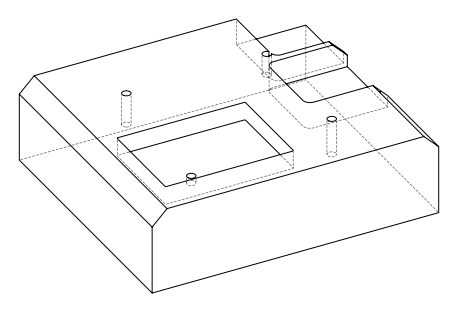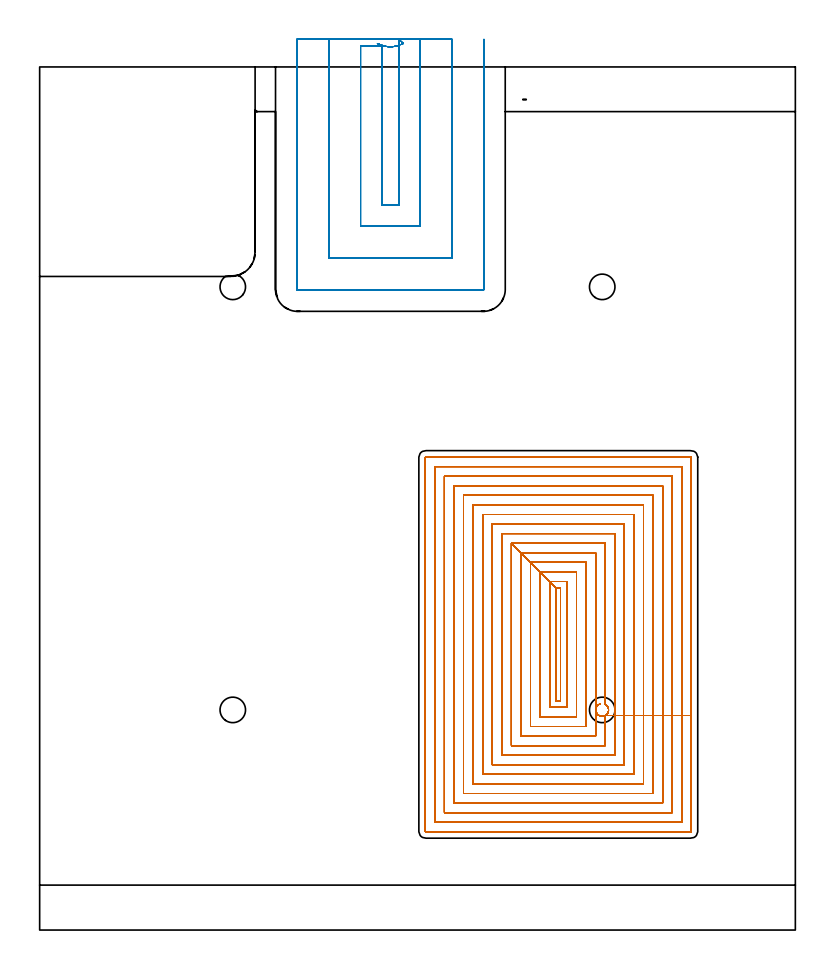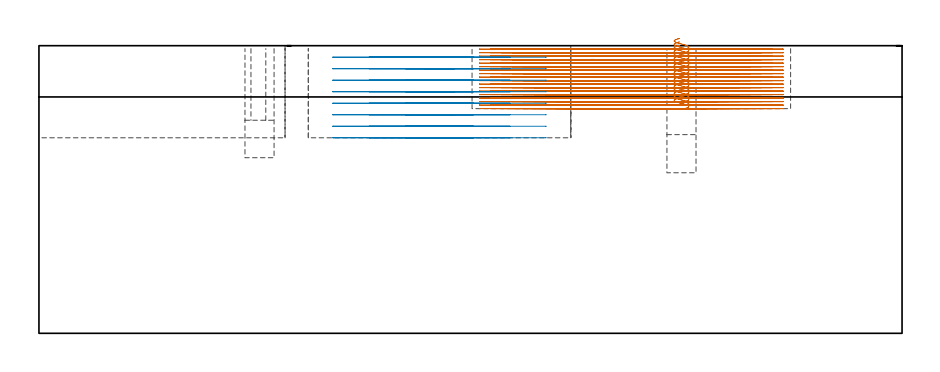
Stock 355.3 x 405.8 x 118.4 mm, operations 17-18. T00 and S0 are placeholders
(PLAN: 18 operations, 12 tool changes, 263.1 min)
(1 SPOT_DRILL | STEP1POCKET | NXT0321_9005460120000 | 0.03 min | 4 mm3)
(2 SPOT_DRILL_1 | STEP1POCKET_1 | NXT0321_9005460120000 | 0.03 min | 2822 mm3)
(3 SPOT_DRILL_2 | STEP1POCKET_2 | NXT0321_9005460120000 | 0.03 min | 1 mm3)
(4 SPOT_DRILL_3 | STEP1POCKET_3 | NXT0321_9005460120000 | 0.03 min | 1 mm3)
(5 DRILL_BLIND_HOLE_INTO_CENTER | STEP1POCKET | UGT0301_198 | 0.19 min | 2167 mm3)
(6 DRILL_TO_ENLARGE_BLIND_HOLE | STEP1POCKET | UGT0301_373 | 0.19 min | 3027 mm3)
(7 DRILL_BLIND_HOLE_INTO_CENTER_1 | STEP1POCKET_1 | UGT0301_198 | 0.06 min | 462 mm3)
(8 DRILL_TO_ENLARGE_BLIND_HOLE_1 | STEP1POCKET_1 | UGT0301_373 | 0.06 min | 840 mm3)
(9 DRILL_BLIND_HOLE_INTO_CENTER_2 | STEP1POCKET_2 | UGT0301_198 | 0.13 min | 1415 mm3)
(10 DRILL_TO_ENLARGE_BLIND_HOLE_2 | STEP1POCKET_2 | UGT0301_373 | 0.13 min | 2043 mm3)
(11 DRILL_BLIND_HOLE_INTO_CENTER_3 | STEP1POCKET_3 | UGT0301_198 | 0.22 min | 2466 mm3)
(12 DRILL_TO_ENLARGE_BLIND_HOLE_3 | STEP1POCKET_3 | UGT0301_373 | 0.22 min | 3426 mm3)
(13 AREA_MILL | FG_CHAMFER_SURFACE | UGT0205_001 | 0.89 min | 5643 mm3)
(14 AREA_MILL_1 | FG_CHAMFER_SURFACE_1 | UGT0205_001 | 23.04 min | 79085 mm3)
(15 AREA_MILL_2 | FG_CHAMFER_SURFACE_2 | UGT0205_001 | 9.02 min | 31836 mm3)
(16 MILL_CORNER_NOTCH_RECTANGULAR | CORNER_NOTCH_RECTANGULAR | UGT0201_094 | Follow Part, ap 5, ae 75% | 14.41 min | 375238 mm3)
(17 MILL_RECTANGULAR_POCKET | POCKET_RECTANGULAR_STRAIGHT | NXT0201_008 | Follow Part, ap 1.5, ae 75% | 194.5 min | 615611 mm3)
(18 MILL_SLOT | SLOT_PARTIAL_RECTANGULAR | UGT0201_094 | Follow Part, ap 5, ae 75% | 19.89 min | 465120 mm3)
(TOOL NXT0321_9005460120000 | NC Spot Drill, 142deg, 12mm, Carbide, Uncoated | D12 PA142 FL30 Z2)
(TOOL UGT0301_198 | Twist Drill 7.9 mm | D7.9 PA118 FL73 Z2)
(TOOL UGT0301_373 | Twist Drill Flat Bottom 12 mm | D12 PA180 FL101 Z2)
(TOOL UGT0205_001 | Chamfer Mill 20 x 3 x 45 deg. | D20 FL50 Z2)
(TOOL UGT0201_094 | End mill 20 mm | D20 FL38 Z4)
(TOOL NXT0201_008 | ENDMILL 6mm [2P460-0600-NA 1630] | D6 FL26 Z6)
(OP 17 MILL_RECTANGULAR_POCKET)
G17 G21 G94 G90
T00 M6
G54
G17 G0 G90 X263.718 Y106.384 S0 M3
G43 Z128.4 H1
Z121.4
G94 G1 X263.481 Y106.324 Z121.334 F250.
X263.255 Y106.223 Z121.268
X263.102 Y106.155 Z121.223
X262.957 Y106.071 Z121.178
X262.477 Y105.701 Z121.016
X262.072 Y105.248 Z120.853
X261.929 Y105.047 Z120.787
X261.664 Y104.474 Z120.618
X261.522 Y103.859 Z120.449
X261.51 Y103.228 Z120.279
X261.551 Y102.984 Z120.213
X261.593 Y102.739 Z120.147
X261.673 Y102.506 Z120.081
X261.897 Y102.022 Z119.938
X262.101 Y101.701 Z119.836
X262.514 Y101.258 Z119.674
X262.906 Y100.965 Z119.542
X263.185 Y100.805 Z119.456
X263.221 Y100.788 Z119.446
X263.696 Y100.617 Z119.31
X263.933 Y100.552 Z119.244
X264.514 Y100.498 Z119.088
X265.095 Y100.557 Z118.932
X265.654 Y100.727 Z118.775
X266.169 Y101.002 Z118.619
X266.487 Y101.258 Z118.509
X266.897 Y101.698 Z118.348
X266.907 Y101.712 Z118.344
X267.102 Y102.02 Z118.246
X267.33 Y102.512 Z118.1
X267.409 Y102.746 Z118.034
X267.496 Y103.334 Z117.875
X267.468 Y103.927 Z117.716
X267.326 Y104.504 Z117.557
X267.074 Y105.042 Z117.398
X266.932 Y105.244 Z117.331
X266.525 Y105.698 Z117.168
X266.047 Y106.068 Z117.006
X265.975 Y106.11 Z116.984
X265.9 Y106.149 Z116.961
Y181.9 F500.
X221.8
X242.8 Y160.9
Y107.7
X244.9
Y160.9
X242.8
X239.8 Y163.9
Y104.7
X247.9
Y163.9
X239.8
X235.3 Y168.4
Y100.2
X252.4
Y168.4
X235.3
X230.8 Y172.9
Y95.7
X256.9
Y172.9
X230.8
X226.3 Y177.4
Y91.2
X261.4
Y177.4
X226.3
X221.8 Y181.9
Y86.7
X265.9
Y100.854
X270.4
Y186.4
X217.3
Y82.2
X270.4
Y100.854
X274.9
Y190.9
X212.8
Y77.7
X274.9
Y100.854
X279.4
Y195.4
X208.3
Y73.2
X279.4
Y100.854
X283.9
Y199.9
X203.8
Y68.7
X283.9
Y100.854
X288.4
Y204.4
X199.3
Y64.2
X288.4
Y100.854
X292.9
Y208.9
X194.8
Y59.7
X292.9
Y100.854
X297.4
Y213.4
X190.3
Y55.2
X297.4
Y100.854
X301.9
Y217.9
X185.8
Y50.7
X301.9
Y100.854
X306.4
Y222.2
G3 X306.2 Y222.4 R0.2
G1 X181.5
G3 X181.3 Y222.2 R0.2
G1 Y46.4
G3 X181.5 Y46.2 R0.2
G1 X306.2
G3 X306.4 Y46.4 R0.2
G1 Y100.854
Y101.854
G0 X263.721 Y106.384 Z119.961
G1 X263.462 Y106.317 Z119.889 F250.
X263.237 Y106.215 Z119.823
X263.093 Y106.15 Z119.781
X262.957 Y106.071 Z119.739
X262.477 Y105.701 Z119.576
X262.074 Y105.25 Z119.414
X261.931 Y105.05 Z119.348
X261.648 Y104.427 Z119.165
X261.511 Y103.757 Z118.982
X261.528 Y103.073 Z118.798
X261.581 Y102.833 Z118.732
X261.618 Y102.667 Z118.687
X261.673 Y102.506 Z118.641
X261.897 Y102.022 Z118.498
X262.101 Y101.701 Z118.396
X262.514 Y101.258 Z118.234
X262.906 Y100.965 Z118.103
X263.185 Y100.805 Z118.017
X263.221 Y100.788 Z118.006
X263.696 Y100.617 Z117.871
X263.933 Y100.552 Z117.805
X264.555 Y100.499 Z117.638
X265.175 Y100.574 Z117.471
X265.766 Y100.776 Z117.303
X266.302 Y101.095 Z117.136
X266.487 Y101.258 Z117.07
X266.897 Y101.698 Z116.909
X266.907 Y101.712 Z116.904
X267.102 Y102.02 Z116.807
X267.33 Y102.512 Z116.661
X267.383 Y102.669 Z116.617
X267.419 Y102.831 Z116.572
X267.472 Y103.073 Z116.506
X267.489 Y103.753 Z116.324
X267.354 Y104.421 Z116.141
X267.074 Y105.042 Z115.959
X266.932 Y105.244 Z115.892
X266.526 Y105.697 Z115.73
X266.047 Y106.068 Z115.567
X265.975 Y106.111 Z115.545
X265.9 Y106.149 Z115.522
Y181.9 F500.
X221.8
X242.8 Y160.9
Y107.7
X244.9
Y160.9
X242.8
X239.8 Y163.9
Y104.7
X247.9
Y163.9
X239.8
X235.3 Y168.4
Y100.2
X252.4
Y168.4
X235.3
X230.8 Y172.9
Y95.7
X256.9
Y172.9
X230.8
X226.3 Y177.4
Y91.2
X261.4
Y177.4
X226.3
X221.8 Y181.9
Y86.7
X265.9
Y100.854
X270.4
Y186.4
X217.3
Y82.2
X270.4
Y100.854
X274.9
Y190.9
X212.8
Y77.7
X274.9
Y100.854
X279.4
Y195.4
X208.3
Y73.2
X279.4
Y100.854
X283.9
Y199.9
X203.8
Y68.7
X283.9
Y100.854
X288.4
Y204.4
X199.3
Y64.2
X288.4
Y100.854
X292.9
Y208.9
X194.8
Y59.7
X292.9
Y100.854
X297.4
Y213.4
X190.3
Y55.2
X297.4
Y100.854
X301.9
Y217.9
X185.8
Y50.7
X301.9
Y100.854
X306.4
Y222.2
G3 X306.2 Y222.4 R0.2
G1 X181.5
G3 X181.3 Y222.2 R0.2
G1 Y46.4
G3 X181.5 Y46.2 R0.2
G1 X306.2
G3 X306.4 Y46.4 R0.2
G1 Y100.854
Y101.854
G0 X263.72 Y106.384 Z118.522
G1 X263.479 Y106.323 Z118.456 F250.
X263.101 Y106.155 Z118.345
X262.957 Y106.071 Z118.3
X262.476 Y105.7 Z118.137
X262.074 Y105.251 Z117.976
X261.931 Y105.05 Z117.91
X261.648 Y104.428 Z117.727
X261.511 Y103.758 Z117.543
X261.528 Y103.075 Z117.36
X261.581 Y102.834 Z117.294
X261.617 Y102.667 Z117.249
X261.673 Y102.506 Z117.203
X261.897 Y102.022 Z117.06
X262.101 Y101.701 Z116.958
X262.516 Y101.256 Z116.795
X262.905 Y100.966 Z116.665
X263.185 Y100.805 Z116.578
X263.221 Y100.788 Z116.568
X263.696 Y100.617 Z116.432
X263.933 Y100.552 Z116.367
X264.555 Y100.499 Z116.199
X265.175 Y100.574 Z116.032
X265.766 Y100.776 Z115.865
X266.302 Y101.095 Z115.697
X266.487 Y101.258 Z115.632
X266.897 Y101.698 Z115.47
X266.907 Y101.712 Z115.466
X267.102 Y102.02 Z115.368
X267.33 Y102.512 Z115.223
X267.409 Y102.746 Z115.157
X267.496 Y103.334 Z114.997
X267.468 Y103.928 Z114.838
X267.325 Y104.505 Z114.679
X267.073 Y105.044 Z114.519
X266.931 Y105.245 Z114.453
X266.528 Y105.696 Z114.291
X266.046 Y106.069 Z114.128
X265.974 Y106.111 Z114.106
X265.9 Y106.149 Z114.083
Y181.9 F500.
X221.8
X242.8 Y160.9
Y107.7
X244.9
Y160.9
X242.8
X239.8 Y163.9
Y104.7
X247.9
Y163.9
X239.8
X235.3 Y168.4
Y100.2
X252.4
Y168.4
X235.3
X230.8 Y172.9
Y95.7
X256.9
Y172.9
X230.8
X226.3 Y177.4
Y91.2
X261.4
Y177.4
X226.3
X221.8 Y181.9
Y86.7
X265.9
Y100.854
X270.4
Y186.4
X217.3
Y82.2
X270.4
Y100.854
X274.9
Y190.9
X212.8
Y77.7
X274.9
Y100.854
X279.4
Y195.4
X208.3
Y73.2
X279.4
Y100.854
X283.9
Y199.9
X203.8
Y68.7
X283.9
Y100.854
X288.4
Y204.4
X199.3
Y64.2
X288.4
Y100.854
X292.9
Y208.9
X194.8
Y59.7
X292.9
Y100.854
X297.4
Y213.4
X190.3
Y55.2
X297.4
Y100.854
X301.9
Y217.9
X185.8
Y50.7
X301.9
Y100.854
X306.4
Y222.2
G3 X306.2 Y222.4 R0.2
G1 X181.5
G3 X181.3 Y222.2 R0.2
G1 Y46.4
G3 X181.5 Y46.2 R0.2
G1 X306.2
G3 X306.4 Y46.4 R0.2
G1 Y100.854
Y101.854
G0 X263.719 Y106.383 Z117.083
G1 X263.448 Y106.312 Z117.008 F250.
X263.087 Y106.147 Z116.902
X262.957 Y106.071 Z116.862
X262.476 Y105.7 Z116.699
X262.072 Y105.248 Z116.536
X261.929 Y105.048 Z116.47
X261.675 Y104.507 Z116.31
X261.531 Y103.927 Z116.15
X261.503 Y103.33 Z115.99
X261.593 Y102.739 Z115.83
X261.673 Y102.506 Z115.764
X261.897 Y102.022 Z115.621
X262.101 Y101.701 Z115.519
X262.516 Y101.256 Z115.356
X262.905 Y100.966 Z115.226
X263.185 Y100.805 Z115.14
X263.221 Y100.788 Z115.129
X263.696 Y100.617 Z114.993
X263.933 Y100.552 Z114.928
X264.555 Y100.499 Z114.76
X265.175 Y100.574 Z114.593
X265.766 Y100.776 Z114.426
X266.302 Y101.095 Z114.259
X266.487 Y101.258 Z114.193
X266.897 Y101.698 Z114.031
X266.907 Y101.712 Z114.027
X267.102 Y102.02 Z113.929
X267.33 Y102.512 Z113.784
X267.409 Y102.746 Z113.718
X267.496 Y103.334 Z113.558
X267.468 Y103.928 Z113.399
X267.325 Y104.505 Z113.24
X267.073 Y105.044 Z113.08
X266.931 Y105.245 Z113.014
X266.528 Y105.696 Z112.852
X266.047 Y106.068 Z112.689
X265.974 Y106.111 Z112.667
X265.9 Y106.149 Z112.644
Y181.9 F500.
X221.8
X242.8 Y160.9
Y107.7
X244.9
Y160.9
X242.8
X239.8 Y163.9
Y104.7
X247.9
Y163.9
X239.8
X235.3 Y168.4
Y100.2
X252.4
Y168.4
X235.3
X230.8 Y172.9
Y95.7
X256.9
Y172.9
X230.8
X226.3 Y177.4
Y91.2
X261.4
Y177.4
X226.3
X221.8 Y181.9
Y86.7
X265.9
Y100.854
X270.4
Y186.4
X217.3
Y82.2
X270.4
Y100.854
X274.9
Y190.9
X212.8
Y77.7
X274.9
Y100.854
X279.4
Y195.4
X208.3
Y73.2
X279.4
Y100.854
X283.9
Y199.9
X203.8
Y68.7
X283.9
Y100.854
X288.4
Y204.4
X199.3
Y64.2
X288.4
Y100.854
X292.9
Y208.9
X194.8
Y59.7
X292.9
Y100.854
X297.4
Y213.4
X190.3
Y55.2
X297.4
Y100.854
X301.9
Y217.9
X185.8
Y50.7
X301.9
Y100.854
X306.4
Y222.2
G3 X306.2 Y222.4 R0.2
G1 X181.5
G3 X181.3 Y222.2 R0.2
G1 Y46.4
G3 X181.5 Y46.2 R0.2
G1 X306.2
G3 X306.4 Y46.4 R0.2
G1 Y100.854
Y101.854
G0 X263.717 Y106.39 Z115.644
G1 X263.171 Y106.196 Z115.489 F250.
X262.957 Y106.071 Z115.423
X262.476 Y105.7 Z115.26
X262.072 Y105.248 Z115.098
X261.929 Y105.048 Z115.032
X261.675 Y104.507 Z114.871
X261.531 Y103.927 Z114.711
X261.503 Y103.33 Z114.551
X261.593 Y102.739 Z114.391
X261.673 Y102.506 Z114.325
X261.897 Y102.022 Z114.182
X262.101 Y101.701 Z114.08
X262.516 Y101.256 Z113.917
X262.905 Y100.966 Z113.787
X263.185 Y100.805 Z113.701
X263.221 Y100.788 Z113.69
X263.696 Y100.617 Z113.555
X263.933 Y100.552 Z113.489
X264.555 Y100.499 Z113.322
X265.175 Y100.574 Z113.154
X265.766 Y100.776 Z112.987
X266.302 Y101.095 Z112.82
X266.487 Y101.258 Z112.754
X266.897 Y101.698 Z112.593
X266.907 Y101.712 Z112.588
X267.102 Y102.02 Z112.49
X267.33 Y102.512 Z112.345
X267.409 Y102.746 Z112.279
X267.496 Y103.334 Z112.119
X267.468 Y103.928 Z111.96
X267.325 Y104.505 Z111.801
X267.073 Y105.044 Z111.642
X266.931 Y105.245 Z111.575
X266.526 Y105.698 Z111.413
X266.047 Y106.068 Z111.251
X265.975 Y106.11 Z111.228
X265.9 Y106.149 Z111.205
Y181.9 F500.
X221.8
X242.8 Y160.9
Y107.7
X244.9
Y160.9
X242.8
X239.8 Y163.9
Y104.7
X247.9
Y163.9
X239.8
X235.3 Y168.4
Y100.2
X252.4
Y168.4
X235.3
X230.8 Y172.9
Y95.7
X256.9
Y172.9
X230.8
X226.3 Y177.4
Y91.2
X261.4
Y177.4
X226.3
X221.8 Y181.9
Y86.7
X265.9
Y100.854
X270.4
Y186.4
X217.3
Y82.2
X270.4
Y100.854
X274.9
Y190.9
X212.8
Y77.7
X274.9
Y100.854
X279.4
Y195.4
X208.3
Y73.2
X279.4
Y100.854
X283.9
Y199.9
X203.8
Y68.7
X283.9
Y100.854
X288.4
Y204.4
X199.3
Y64.2
X288.4
Y100.854
X292.9
Y208.9
X194.8
Y59.7
X292.9
Y100.854
X297.4
Y213.4
X190.3
Y55.2
X297.4
Y100.854
X301.9
Y217.9
X185.8
Y50.7
X301.9
Y100.854
X306.4
Y222.2
G3 X306.2 Y222.4 R0.2
G1 X181.5
G3 X181.3 Y222.2 R0.2
G1 Y46.4
G3 X181.5 Y46.2 R0.2
G1 X306.2
G3 X306.4 Y46.4 R0.2
G1 Y100.854
Y101.854
G0 X263.717 Y106.39 Z114.205
G1 X263.171 Y106.196 Z114.05 F250.
X262.957 Y106.071 Z113.984
X262.476 Y105.7 Z113.821
X262.072 Y105.248 Z113.659
X261.929 Y105.048 Z113.593
X261.675 Y104.507 Z113.433
X261.531 Y103.927 Z113.272
X261.503 Y103.33 Z113.112
X261.593 Y102.739 Z112.952
X261.673 Y102.506 Z112.886
X261.897 Y102.022 Z112.743
X262.101 Y101.701 Z112.641
X262.516 Y101.256 Z112.478
X262.905 Y100.966 Z112.348
X263.185 Y100.805 Z112.262
X263.221 Y100.788 Z112.251
X263.696 Y100.617 Z112.116
X263.933 Y100.552 Z112.05
X264.555 Y100.499 Z111.883
X265.175 Y100.574 Z111.715
X265.766 Y100.776 Z111.548
X266.302 Y101.095 Z111.381
X266.487 Y101.258 Z111.315
X266.897 Y101.698 Z111.154
X266.907 Y101.712 Z111.149
X267.102 Y102.02 Z111.051
X267.33 Y102.512 Z110.906
X267.409 Y102.746 Z110.84
X267.496 Y103.334 Z110.681
X267.468 Y103.928 Z110.521
X267.325 Y104.505 Z110.362
X267.073 Y105.044 Z110.203
X266.931 Y105.245 Z110.136
X266.526 Y105.698 Z109.974
X266.047 Y106.068 Z109.812
X265.975 Y106.11 Z109.789
X265.9 Y106.149 Z109.767
Y181.9 F500.
X221.8
X242.8 Y160.9
Y107.7
X244.9
Y160.9
X242.8
X239.8 Y163.9
Y104.7
X247.9
Y163.9
X239.8
X235.3 Y168.4
Y100.2
X252.4
Y168.4
X235.3
X230.8 Y172.9
Y95.7
X256.9
Y172.9
X230.8
X226.3 Y177.4
Y91.2
X261.4
Y177.4
X226.3
X221.8 Y181.9
Y86.7
X265.9
Y100.854
X270.4
Y186.4
X217.3
Y82.2
X270.4
Y100.854
X274.9
Y190.9
X212.8
Y77.7
X274.9
Y100.854
X279.4
Y195.4
X208.3
Y73.2
X279.4
Y100.854
X283.9
Y199.9
X203.8
Y68.7
X283.9
Y100.854
X288.4
Y204.4
X199.3
Y64.2
X288.4
Y100.854
X292.9
Y208.9
X194.8
Y59.7
X292.9
Y100.854
X297.4
Y213.4
X190.3
Y55.2
X297.4
Y100.854
X301.9
Y217.9
X185.8
Y50.7
X301.9
Y100.854
X306.4
Y222.2
G3 X306.2 Y222.4 R0.2
G1 X181.5
G3 X181.3 Y222.2 R0.2
G1 Y46.4
G3 X181.5 Y46.2 R0.2
G1 X306.2
G3 X306.4 Y46.4 R0.2
G1 Y100.854
Y101.854
G0 X263.722 Y106.392 Z112.767
G1 X263.171 Y106.196 Z112.61 F250.
X262.957 Y106.071 Z112.544
X262.476 Y105.7 Z112.381
X262.072 Y105.248 Z112.218
X261.929 Y105.048 Z112.152
X261.675 Y104.507 Z111.992
X261.531 Y103.927 Z111.832
X261.503 Y103.33 Z111.672
X261.593 Y102.739 Z111.512
X261.673 Y102.506 Z111.446
X261.897 Y102.022 Z111.303
X262.101 Y101.701 Z111.201
X262.516 Y101.256 Z111.038
X262.905 Y100.966 Z110.908
X263.185 Y100.805 Z110.821
X263.221 Y100.788 Z110.811
X263.696 Y100.617 Z110.675
X263.933 Y100.552 Z110.61
X264.555 Y100.499 Z110.442
X265.175 Y100.574 Z110.275
X265.766 Y100.776 Z110.108
X266.302 Y101.095 Z109.94
X266.487 Y101.258 Z109.875
X266.897 Y101.698 Z109.713
X266.91 Y101.716 Z109.707
X267.102 Y102.02 Z109.611
X267.288 Y102.421 Z109.493
X267.375 Y102.652 Z109.427
X267.485 Y103.26 Z109.261
X267.47 Y103.879 Z109.095
X267.331 Y104.481 Z108.929
X267.073 Y105.043 Z108.764
X266.931 Y105.245 Z108.698
X266.526 Y105.698 Z108.535
X266.047 Y106.068 Z108.373
X265.975 Y106.11 Z108.35
X265.9 Y106.149 Z108.328
Y181.9 F500.
X221.8
X242.8 Y160.9
Y107.7
X244.9
Y160.9
X242.8
X239.8 Y163.9
Y104.7
X247.9
Y163.9
X239.8
X235.3 Y168.4
Y100.2
X252.4
Y168.4
X235.3
X230.8 Y172.9
Y95.7
X256.9
Y172.9
X230.8
X226.3 Y177.4
Y91.2
X261.4
Y177.4
X226.3
X221.8 Y181.9
Y86.7
X265.9
Y100.854
X270.4
Y186.4
X217.3
Y82.2
X270.4
Y100.854
X274.9
Y190.9
X212.8
Y77.7
X274.9
Y100.854
X279.4
Y195.4
X208.3
Y73.2
X279.4
Y100.854
X283.9
Y199.9
X203.8
Y68.7
X283.9
Y100.854
X288.4
Y204.4
X199.3
Y64.2
X288.4
Y100.854
X292.9
Y208.9
X194.8
Y59.7
X292.9
Y100.854
X297.4
Y213.4
X190.3
Y55.2
X297.4
Y100.854
X301.9
Y217.9
X185.8
Y50.7
X301.9
Y100.854
X306.4
Y222.2
G3 X306.2 Y222.4 R0.2
G1 X181.5
G3 X181.3 Y222.2 R0.2
G1 Y46.4
G3 X181.5 Y46.2 R0.2
G1 X306.2
G3 X306.4 Y46.4 R0.2
G1 Y100.854
Y101.854
G0 X263.722 Y106.392 Z111.328
G1 X263.171 Y106.196 Z111.171 F250.
X262.957 Y106.071 Z111.105
X262.476 Y105.7 Z110.942
X262.072 Y105.248 Z110.78
X261.929 Y105.048 Z110.713
X261.675 Y104.507 Z110.553
X261.531 Y103.927 Z110.393
X261.503 Y103.33 Z110.233
X261.593 Y102.739 Z110.073
X261.673 Y102.506 Z110.007
X261.897 Y102.022 Z109.864
X262.101 Y101.701 Z109.762
X262.516 Y101.256 Z109.599
X262.905 Y100.966 Z109.469
X263.185 Y100.805 Z109.383
X263.221 Y100.788 Z109.372
X263.696 Y100.617 Z109.237
X263.933 Y100.552 Z109.171
X264.555 Y100.499 Z109.004
X265.175 Y100.574 Z108.836
X265.766 Y100.776 Z108.669
X266.302 Y101.095 Z108.502
X266.487 Y101.258 Z108.436
X266.897 Y101.698 Z108.275
X266.91 Y101.716 Z108.269
X267.102 Y102.02 Z108.172
X267.288 Y102.421 Z108.054
X267.375 Y102.652 Z107.988
X267.485 Y103.26 Z107.822
X267.47 Y103.879 Z107.656
X267.331 Y104.481 Z107.491
X267.073 Y105.043 Z107.325
X266.931 Y105.245 Z107.259
X266.526 Y105.698 Z107.096
X266.047 Y106.068 Z106.934
X265.975 Y106.11 Z106.911
X265.9 Y106.149 Z106.889
Y181.9 F500.
X221.8
X242.8 Y160.9
Y107.7
X244.9
Y160.9
X242.8
X239.8 Y163.9
Y104.7
X247.9
Y163.9
X239.8
X235.3 Y168.4
Y100.2
X252.4
Y168.4
X235.3
X230.8 Y172.9
Y95.7
X256.9
Y172.9
X230.8
X226.3 Y177.4
Y91.2
X261.4
Y177.4
X226.3
X221.8 Y181.9
Y86.7
X265.9
Y100.854
X270.4
Y186.4
X217.3
Y82.2
X270.4
Y100.854
X274.9
Y190.9
X212.8
Y77.7
X274.9
Y100.854
X279.4
Y195.4
X208.3
Y73.2
X279.4
Y100.854
X283.9
Y199.9
X203.8
Y68.7
X283.9
Y100.854
X288.4
Y204.4
X199.3
Y64.2
X288.4
Y100.854
X292.9
Y208.9
X194.8
Y59.7
X292.9
Y100.854
X297.4
Y213.4
X190.3
Y55.2
X297.4
Y100.854
X301.9
Y217.9
X185.8
Y50.7
X301.9
Y100.854
X306.4
Y222.2
G3 X306.2 Y222.4 R0.2
G1 X181.5
G3 X181.3 Y222.2 R0.2
G1 Y46.4
G3 X181.5 Y46.2 R0.2
G1 X306.2
G3 X306.4 Y46.4 R0.2
G1 Y100.854
Y101.854
G0 X263.718 Y106.391 Z109.889
G1 X263.171 Y106.196 Z109.733 F250.
X262.957 Y106.071 Z109.667
X262.478 Y105.701 Z109.505
X262.072 Y105.248 Z109.342
X261.929 Y105.047 Z109.275
X261.648 Y104.426 Z109.093
X261.511 Y103.759 Z108.91
X261.527 Y103.078 Z108.728
X261.58 Y102.837 Z108.662
X261.617 Y102.669 Z108.616
X261.673 Y102.506 Z108.57
X261.897 Y102.022 Z108.426
X262.101 Y101.701 Z108.325
X262.516 Y101.256 Z108.162
X262.905 Y100.966 Z108.032
X263.185 Y100.805 Z107.945
X263.221 Y100.788 Z107.934
X263.696 Y100.617 Z107.799
X263.933 Y100.552 Z107.733
X264.555 Y100.499 Z107.566
X265.175 Y100.574 Z107.399
X265.766 Y100.776 Z107.231
X266.302 Y101.095 Z107.064
X266.487 Y101.258 Z106.998
X266.897 Y101.698 Z106.837
X266.907 Y101.712 Z106.832
X267.102 Y102.02 Z106.735
X267.33 Y102.512 Z106.589
X267.409 Y102.746 Z106.523
X267.496 Y103.334 Z106.364
X267.468 Y103.928 Z106.205
X267.325 Y104.505 Z106.045
X267.073 Y105.044 Z105.886
X266.931 Y105.245 Z105.82
X266.526 Y105.698 Z105.657
X266.047 Y106.068 Z105.495
X265.975 Y106.11 Z105.472
X265.9 Y106.149 Z105.45
Y181.9 F500.
X221.8
X242.8 Y160.9
Y107.7
X244.9
Y160.9
X242.8
X239.8 Y163.9
Y104.7
X247.9
Y163.9
X239.8
X235.3 Y168.4
Y100.2
X252.4
Y168.4
X235.3
X230.8 Y172.9
Y95.7
X256.9
Y172.9
X230.8
X226.3 Y177.4
Y91.2
X261.4
Y177.4
X226.3
X221.8 Y181.9
Y86.7
X265.9
Y100.854
X270.4
Y186.4
X217.3
Y82.2
X270.4
Y100.854
X274.9
Y190.9
X212.8
Y77.7
X274.9
Y100.854
X279.4
Y195.4
X208.3
Y73.2
X279.4
Y100.854
X283.9
Y199.9
X203.8
Y68.7
X283.9
Y100.854
X288.4
Y204.4
X199.3
Y64.2
X288.4
Y100.854
X292.9
Y208.9
X194.8
Y59.7
X292.9
Y100.854
X297.4
Y213.4
X190.3
Y55.2
X297.4
Y100.854
X301.9
Y217.9
X185.8
Y50.7
X301.9
Y100.854
X306.4
Y222.2
G3 X306.2 Y222.4 R0.2
G1 X181.5
G3 X181.3 Y222.2 R0.2
G1 Y46.4
G3 X181.5 Y46.2 R0.2
G1 X306.2
G3 X306.4 Y46.4 R0.2
G1 Y100.854
Y101.854
G0 X263.717 Y106.39 Z108.45
G1 X263.17 Y106.195 Z108.294 F250.
X262.956 Y106.07 Z108.228
X262.478 Y105.701 Z108.066
X262.072 Y105.248 Z107.903
X262.046 Y105.211 Z107.891
X261.906 Y105.008 Z107.825
X261.664 Y104.474 Z107.668
X261.529 Y103.904 Z107.511
X261.505 Y103.318 Z107.354
X261.593 Y102.738 Z107.197
X261.673 Y102.505 Z107.131
X261.897 Y102.022 Z106.988
X262.1 Y101.702 Z106.886
X262.516 Y101.256 Z106.723
X262.905 Y100.965 Z106.593
X263.182 Y100.807 Z106.507
X263.223 Y100.788 Z106.495
X263.696 Y100.617 Z106.36
X263.933 Y100.552 Z106.295
X264.506 Y100.498 Z106.14
X265.08 Y100.554 Z105.986
X265.316 Y100.621 Z105.92
X265.552 Y100.687 Z105.854
X265.942 Y100.865 Z105.74
X266.302 Y101.095 Z105.625
X266.487 Y101.258 Z105.559
X266.552 Y101.328 Z105.533
X266.894 Y101.695 Z105.399
X266.909 Y101.716 Z105.392
X267.1 Y102.016 Z105.297
X267.33 Y102.513 Z105.15
X267.409 Y102.747 Z105.084
X267.496 Y103.335 Z104.925
X267.468 Y103.928 Z104.766
X267.325 Y104.505 Z104.606
X267.073 Y105.043 Z104.447
X266.931 Y105.245 Z104.381
X266.526 Y105.698 Z104.218
X266.047 Y106.068 Z104.056
X265.975 Y106.11 Z104.034
X265.9 Y106.149 Z104.011
Y181.9 F500.
X221.8
X242.8 Y160.9
Y107.7
X244.9
Y160.9
X242.8
X239.8 Y163.9
Y104.7
X247.9
Y163.9
X239.8
X235.3 Y168.4
Y100.2
X252.4
Y168.4
X235.3
X230.8 Y172.9
Y95.7
X256.9
Y172.9
X230.8
X226.3 Y177.4
Y91.2
X261.4
Y177.4
X226.3
X221.8 Y181.9
Y86.7
X265.9
Y100.854
X270.4
Y186.4
X217.3
Y82.2
X270.4
Y100.854
X274.9
Y190.9
X212.8
Y77.7
X274.9
Y100.854
X279.4
Y195.4
X208.3
Y73.2
X279.4
Y100.854
X283.9
Y199.9
X203.8
Y68.7
X283.9
Y100.854
X288.4
Y204.4
X199.3
Y64.2
X288.4
Y100.854
X292.9
Y208.9
X194.8
Y59.7
X292.9
Y100.854
X297.4
Y213.4
X190.3
Y55.2
X297.4
Y100.854
X301.9
Y217.9
X185.8
Y50.7
X301.9
Y100.854
X306.4
Y222.2
G3 X306.2 Y222.4 R0.2
G1 X181.5
G3 X181.3 Y222.2 R0.2
G1 Y46.4
G3 X181.5 Y46.2 R0.2
G1 X306.2
G3 X306.4 Y46.4 R0.2
G1 Y100.854
Y101.854
G0 X263.717 Y106.39 Z107.011
G1 X263.17 Y106.195 Z106.855 F250.
X262.956 Y106.07 Z106.789
X262.478 Y105.702 Z106.627
X262.072 Y105.248 Z106.464
X262.044 Y105.208 Z106.451
X261.904 Y105.004 Z106.385
X261.663 Y104.471 Z106.228
X261.528 Y103.902 Z106.071
X261.505 Y103.317 Z105.915
X261.593 Y102.738 Z105.758
X261.673 Y102.505 Z105.692
X261.897 Y102.022 Z105.549
X262.1 Y101.702 Z105.448
X262.516 Y101.256 Z105.284
X262.905 Y100.965 Z105.154
X263.182 Y100.807 Z105.069
X263.223 Y100.788 Z105.056
X263.696 Y100.617 Z104.922
X263.933 Y100.552 Z104.856
X264.499 Y100.498 Z104.703
X265.065 Y100.551 Z104.551
X265.302 Y100.617 Z104.485
X265.538 Y100.682 Z104.42
X265.935 Y100.861 Z104.303
X266.302 Y101.095 Z104.186
X266.487 Y101.258 Z104.12
X266.552 Y101.327 Z104.095
X266.894 Y101.695 Z103.96
X266.909 Y101.716 Z103.953
X267.1 Y102.016 Z103.858
X267.33 Y102.513 Z103.711
X267.409 Y102.747 Z103.645
X267.496 Y103.335 Z103.486
X267.468 Y103.928 Z103.327
X267.325 Y104.505 Z103.168
X267.073 Y105.043 Z103.008
X266.931 Y105.245 Z102.942
X266.526 Y105.698 Z102.779
X265.975 Y106.11 Z102.595
X265.9 Y106.149 Z102.572
Y181.9 F500.
X221.8
X242.8 Y160.9
Y107.7
X244.9
Y160.9
X242.8
X239.8 Y163.9
Y104.7
X247.9
Y163.9
X239.8
X235.3 Y168.4
Y100.2
X252.4
Y168.4
X235.3
X230.8 Y172.9
Y95.7
X256.9
Y172.9
X230.8
X226.3 Y177.4
Y91.2
X261.4
Y177.4
X226.3
X221.8 Y181.9
Y86.7
X265.9
Y100.854
X270.4
Y186.4
X217.3
Y82.2
X270.4
Y100.854
X274.9
Y190.9
X212.8
Y77.7
X274.9
Y100.854
X279.4
Y195.4
X208.3
Y73.2
X279.4
Y100.854
X283.9
Y199.9
X203.8
Y68.7
X283.9
Y100.854
X288.4
Y204.4
X199.3
Y64.2
X288.4
Y100.854
X292.9
Y208.9
X194.8
Y59.7
X292.9
Y100.854
X297.4
Y213.4
X190.3
Y55.2
X297.4
Y100.854
X301.9
Y217.9
X185.8
Y50.7
X301.9
Y100.854
X306.4
Y222.2
G3 X306.2 Y222.4 R0.2
G1 X181.5
G3 X181.3 Y222.2 R0.2
G1 Y46.4
G3 X181.5 Y46.2 R0.2
G1 X306.2
G3 X306.4 Y46.4 R0.2
G1 Y100.854
Y101.854
G0 X263.718 Y106.391 Z105.572
G1 X263.171 Y106.196 Z105.417 F250.
X262.957 Y106.071 Z105.35
X262.478 Y105.702 Z105.188
X262.072 Y105.248 Z105.025
X261.929 Y105.047 Z104.959
X261.647 Y104.425 Z104.776
X261.511 Y103.756 Z104.593
X261.528 Y103.074 Z104.41
X261.581 Y102.833 Z104.344
X261.618 Y102.667 Z104.298
X261.673 Y102.506 Z104.253
X261.897 Y102.022 Z104.11
X262.101 Y101.701 Z104.008
X262.516 Y101.256 Z103.845
X262.905 Y100.966 Z103.715
X263.185 Y100.805 Z103.628
X263.221 Y100.788 Z103.618
X263.696 Y100.617 Z103.482
X263.933 Y100.552 Z103.417
X264.555 Y100.499 Z103.249
X265.175 Y100.574 Z103.082
X265.766 Y100.776 Z102.915
X266.302 Y101.095 Z102.747
X266.487 Y101.258 Z102.682
X266.897 Y101.698 Z102.52
X266.907 Y101.712 Z102.516
X267.102 Y102.02 Z102.418
X267.33 Y102.512 Z102.273
X267.409 Y102.746 Z102.207
X267.496 Y103.334 Z102.047
X267.468 Y103.928 Z101.888
X267.325 Y104.505 Z101.729
X267.073 Y105.044 Z101.569
X266.931 Y105.245 Z101.503
X266.526 Y105.698 Z101.34
X266.047 Y106.068 Z101.178
X265.975 Y106.11 Z101.156
X265.9 Y106.149 Z101.133
Y181.9 F500.
X221.8
X242.8 Y160.9
Y107.7
X244.9
Y160.9
X242.8
X239.8 Y163.9
Y104.7
X247.9
Y163.9
X239.8
X235.3 Y168.4
Y100.2
X252.4
Y168.4
X235.3
X230.8 Y172.9
Y95.7
X256.9
Y172.9
X230.8
X226.3 Y177.4
Y91.2
X261.4
Y177.4
X226.3
X221.8 Y181.9
Y86.7
X265.9
Y100.854
X270.4
Y186.4
X217.3
Y82.2
X270.4
Y100.854
X274.9
Y190.9
X212.8
Y77.7
X274.9
Y100.854
X279.4
Y195.4
X208.3
Y73.2
X279.4
Y100.854
X283.9
Y199.9
X203.8
Y68.7
X283.9
Y100.854
X288.4
Y204.4
X199.3
Y64.2
X288.4
Y100.854
X292.9
Y208.9
X194.8
Y59.7
X292.9
Y100.854
X297.4
Y213.4
X190.3
Y55.2
X297.4
Y100.854
X301.9
Y217.9
X185.8
Y50.7
X301.9
Y100.854
X306.4
Y222.2
G3 X306.2 Y222.4 R0.2
G1 X181.5
G3 X181.3 Y222.2 R0.2
G1 Y46.4
G3 X181.5 Y46.2 R0.2
G1 X306.2
G3 X306.4 Y46.4 R0.2
G1 Y100.854
Y101.854
G0 X263.717 Y106.39 Z104.133
G1 X263.171 Y106.196 Z103.978 F250.
X262.957 Y106.071 Z103.912
X262.476 Y105.7 Z103.749
X262.072 Y105.248 Z103.587
X261.929 Y105.048 Z103.52
X261.675 Y104.507 Z103.36
X261.531 Y103.927 Z103.2
X261.503 Y103.33 Z103.04
X261.593 Y102.739 Z102.88
X261.673 Y102.506 Z102.814
X261.897 Y102.022 Z102.671
X262.101 Y101.701 Z102.569
X262.516 Y101.256 Z102.406
X262.905 Y100.966 Z102.276
X263.185 Y100.805 Z102.19
X263.221 Y100.788 Z102.179
X263.696 Y100.617 Z102.044
X263.933 Y100.552 Z101.978
X264.555 Y100.499 Z101.81
X265.175 Y100.574 Z101.643
X265.766 Y100.776 Z101.476
X266.302 Y101.095 Z101.309
X266.487 Y101.258 Z101.243
X266.897 Y101.698 Z101.081
X266.907 Y101.712 Z101.077
X267.102 Y102.02 Z100.979
X267.33 Y102.512 Z100.834
X267.409 Y102.746 Z100.768
X267.496 Y103.334 Z100.608
X267.468 Y103.928 Z100.449
X267.325 Y104.505 Z100.29
X267.073 Y105.044 Z100.13
X266.931 Y105.245 Z100.064
X266.526 Y105.698 Z99.902
X266.047 Y106.068 Z99.739
X265.975 Y106.11 Z99.717
X265.9 Y106.149 Z99.694
Y181.9 F500.
X221.8
X242.8 Y160.9
Y107.7
X244.9
Y160.9
X242.8
X239.8 Y163.9
Y104.7
X247.9
Y163.9
X239.8
X235.3 Y168.4
Y100.2
X252.4
Y168.4
X235.3
X230.8 Y172.9
Y95.7
X256.9
Y172.9
X230.8
X226.3 Y177.4
Y91.2
X261.4
Y177.4
X226.3
X221.8 Y181.9
Y86.7
X265.9
Y100.854
X270.4
Y186.4
X217.3
Y82.2
X270.4
Y100.854
X274.9
Y190.9
X212.8
Y77.7
X274.9
Y100.854
X279.4
Y195.4
X208.3
Y73.2
X279.4
Y100.854
X283.9
Y199.9
X203.8
Y68.7
X283.9
Y100.854
X288.4
Y204.4
X199.3
Y64.2
X288.4
Y100.854
X292.9
Y208.9
X194.8
Y59.7
X292.9
Y100.854
X297.4
Y213.4
X190.3
Y55.2
X297.4
Y100.854
X301.9
Y217.9
X185.8
Y50.7
X301.9
Y100.854
X306.4
Y222.2
G3 X306.2 Y222.4 R0.2
G1 X181.5
G3 X181.3 Y222.2 R0.2
G1 Y46.4
G3 X181.5 Y46.2 R0.2
G1 X306.2
G3 X306.4 Y46.4 R0.2
G1 Y100.854
Y101.854
G0 X263.717 Y106.39 Z102.694
G1 X263.171 Y106.196 Z102.539 F250.
X262.957 Y106.071 Z102.473
X262.476 Y105.7 Z102.31
X262.072 Y105.248 Z102.148
X261.929 Y105.048 Z102.082
X261.675 Y104.507 Z101.921
X261.531 Y103.927 Z101.761
X261.503 Y103.33 Z101.601
X261.593 Y102.739 Z101.441
X261.673 Y102.506 Z101.375
X261.897 Y102.022 Z101.232
X262.101 Y101.701 Z101.13
X262.516 Y101.256 Z100.967
X262.905 Y100.966 Z100.837
X263.185 Y100.805 Z100.751
X263.221 Y100.788 Z100.74
X263.696 Y100.617 Z100.605
X263.933 Y100.552 Z100.539
X264.555 Y100.499 Z100.372
X265.175 Y100.574 Z100.204
X265.766 Y100.776 Z100.037
X266.302 Y101.095 Z99.87
X266.487 Y101.258 Z99.804
X266.897 Y101.698 Z99.643
X266.907 Y101.712 Z99.638
X267.102 Y102.02 Z99.54
X267.33 Y102.512 Z99.395
X267.409 Y102.746 Z99.329
X267.496 Y103.334 Z99.17
X267.468 Y103.928 Z99.01
X267.325 Y104.505 Z98.851
X267.073 Y105.044 Z98.692
X266.931 Y105.245 Z98.625
X266.526 Y105.698 Z98.463
X266.047 Y106.068 Z98.301
X265.975 Y106.11 Z98.278
X265.9 Y106.149 Z98.256
Y181.9 F500.
X221.8
X242.8 Y160.9
Y107.7
X244.9
Y160.9
X242.8
X239.8 Y163.9
Y104.7
X247.9
Y163.9
X239.8
X235.3 Y168.4
Y100.2
X252.4
Y168.4
X235.3
X230.8 Y172.9
Y95.7
X256.9
Y172.9
X230.8
X226.3 Y177.4
Y91.2
X261.4
Y177.4
X226.3
X221.8 Y181.9
Y86.7
X265.9
Y100.854
X270.4
Y186.4
X217.3
Y82.2
X270.4
Y100.854
X274.9
Y190.9
X212.8
Y77.7
X274.9
Y100.854
X279.4
Y195.4
X208.3
Y73.2
X279.4
Y100.854
X283.9
Y199.9
X203.8
Y68.7
X283.9
Y100.854
X288.4
Y204.4
X199.3
Y64.2
X288.4
Y100.854
X292.9
Y208.9
X194.8
Y59.7
X292.9
Y100.854
X297.4
Y213.4
X190.3
Y55.2
X297.4
Y100.854
X301.9
Y217.9
X185.8
Y50.7
X301.9
Y100.854
X306.4
Y222.2
G3 X306.2 Y222.4 R0.2
G1 X181.5
G3 X181.3 Y222.2 R0.2
G1 Y46.4
G3 X181.5 Y46.2 R0.2
G1 X306.2
G3 X306.4 Y46.4 R0.2
G1 Y100.854
Y101.854
G0 X263.717 Y106.39 Z101.256
G1 X263.171 Y106.196 Z101.1 F250.
X262.957 Y106.071 Z101.034
X262.476 Y105.7 Z100.871
X262.072 Y105.248 Z100.709
X261.929 Y105.048 Z100.643
X261.675 Y104.507 Z100.483
X261.531 Y103.927 Z100.322
X261.503 Y103.33 Z100.162
X261.593 Y102.739 Z100.002
X261.673 Y102.506 Z99.936
X261.897 Y102.022 Z99.793
X262.101 Y101.701 Z99.691
X262.516 Y101.256 Z99.528
X262.905 Y100.966 Z99.398
X263.185 Y100.805 Z99.312
X263.221 Y100.788 Z99.301
X263.696 Y100.617 Z99.166
X263.933 Y100.552 Z99.1
X264.555 Y100.499 Z98.933
X265.175 Y100.574 Z98.765
X265.766 Y100.776 Z98.598
X266.302 Y101.095 Z98.431
X266.487 Y101.258 Z98.365
X266.897 Y101.698 Z98.204
X266.907 Y101.712 Z98.199
X267.102 Y102.02 Z98.101
X267.33 Y102.512 Z97.956
X267.409 Y102.746 Z97.89
X267.496 Y103.334 Z97.731
X267.468 Y103.928 Z97.571
X267.325 Y104.505 Z97.412
X267.073 Y105.044 Z97.253
X266.931 Y105.245 Z97.187
X266.526 Y105.698 Z97.024
X266.047 Y106.068 Z96.862
X265.975 Y106.11 Z96.839
X265.9 Y106.149 Z96.817
Y181.9 F500.
X221.8
X242.8 Y160.9
Y107.7
X244.9
Y160.9
X242.8
X239.8 Y163.9
Y104.7
X247.9
Y163.9
X239.8
X235.3 Y168.4
Y100.2
X252.4
Y168.4
X235.3
X230.8 Y172.9
Y95.7
X256.9
Y172.9
X230.8
X226.3 Y177.4
Y91.2
X261.4
Y177.4
X226.3
X221.8 Y181.9
Y86.7
X265.9
Y100.854
X270.4
Y186.4
X217.3
Y82.2
X270.4
Y100.854
X274.9
Y190.9
X212.8
Y77.7
X274.9
Y100.854
X279.4
Y195.4
X208.3
Y73.2
X279.4
Y100.854
X283.9
Y199.9
X203.8
Y68.7
X283.9
Y100.854
X288.4
Y204.4
X199.3
Y64.2
X288.4
Y100.854
X292.9
Y208.9
X194.8
Y59.7
X292.9
Y100.854
X297.4
Y213.4
X190.3
Y55.2
X297.4
Y100.854
X301.9
Y217.9
X185.8
Y50.7
X301.9
Y100.854
X306.4
Y222.2
G3 X306.2 Y222.4 R0.2
G1 X181.5
G3 X181.3 Y222.2 R0.2
G1 Y46.4
G3 X181.5 Y46.2 R0.2
G1 X306.2
G3 X306.4 Y46.4 R0.2
G1 Y100.854
Y101.854
G0 X263.718 Y106.384 Z99.817
G1 X263.497 Y106.33 Z99.756 F250.
X263.271 Y106.23 Z99.689
X263.109 Y106.16 Z99.642
X262.957 Y106.071 Z99.595
X262.476 Y105.7 Z99.432
X262.072 Y105.248 Z99.27
X261.929 Y105.048 Z99.204
X261.675 Y104.507 Z99.044
X261.531 Y103.927 Z98.884
X261.503 Y103.33 Z98.723
X261.593 Y102.739 Z98.563
X261.673 Y102.506 Z98.497
X261.897 Y102.022 Z98.354
X262.101 Y101.701 Z98.252
X262.516 Y101.256 Z98.089
X262.905 Y100.966 Z97.959
X263.185 Y100.805 Z97.873
X263.221 Y100.788 Z97.862
X263.696 Y100.617 Z97.727
X263.933 Y100.552 Z97.661
X264.555 Y100.499 Z97.494
X265.175 Y100.574 Z97.327
X265.766 Y100.776 Z97.159
X266.302 Y101.095 Z96.992
X266.487 Y101.258 Z96.926
X266.897 Y101.698 Z96.765
X266.907 Y101.712 Z96.76
X267.102 Y102.02 Z96.663
X267.33 Y102.512 Z96.517
X267.409 Y102.746 Z96.451
X267.496 Y103.334 Z96.292
X267.468 Y103.928 Z96.132
X267.325 Y104.505 Z95.973
X267.073 Y105.044 Z95.814
X266.931 Y105.245 Z95.748
X266.527 Y105.696 Z95.586
X266.047 Y106.068 Z95.423
X265.974 Y106.111 Z95.4
X265.9 Y106.149 Z95.378
Y181.9 F500.
X221.8
X242.8 Y160.9
Y107.7
X244.9
Y160.9
X242.8
X239.8 Y163.9
Y104.7
X247.9
Y163.9
X239.8
X235.3 Y168.4
Y100.2
X252.4
Y168.4
X235.3
X230.8 Y172.9
Y95.7
X256.9
Y172.9
X230.8
X226.3 Y177.4
Y91.2
X261.4
Y177.4
X226.3
X221.8 Y181.9
Y86.7
X265.9
Y100.854
X270.4
Y186.4
X217.3
Y82.2
X270.4
Y100.854
X274.9
Y190.9
X212.8
Y77.7
X274.9
Y100.854
X279.4
Y195.4
X208.3
Y73.2
X279.4
Y100.854
X283.9
Y199.9
X203.8
Y68.7
X283.9
Y100.854
X288.4
Y204.4
X199.3
Y64.2
X288.4
Y100.854
X292.9
Y208.9
X194.8
Y59.7
X292.9
Y100.854
X297.4
Y213.4
X190.3
Y55.2
X297.4
Y100.854
X301.9
Y217.9
X185.8
Y50.7
X301.9
Y100.854
X306.4
Y222.2
G3 X306.2 Y222.4 R0.2
G1 X181.5
G3 X181.3 Y222.2 R0.2
G1 Y46.4
G3 X181.5 Y46.2 R0.2
G1 X306.2
G3 X306.4 Y46.4 R0.2
G1 Y100.854
Y101.854
G0 X263.722 Y106.385 Z98.378
G1 X263.487 Y106.326 Z98.313 F250.
X263.26 Y106.226 Z98.246
X263.106 Y106.158 Z98.201
X262.961 Y106.073 Z98.156
X262.475 Y105.699 Z97.992
X262.29 Y105.492 Z97.918
X262.073 Y105.249 Z97.83
X261.929 Y105.048 Z97.764
X261.675 Y104.507 Z97.604
X261.531 Y103.927 Z97.444
X261.503 Y103.33 Z97.284
X261.593 Y102.739 Z97.124
X261.673 Y102.506 Z97.058
X261.897 Y102.022 Z96.915
X262.101 Y101.701 Z96.813
X262.516 Y101.256 Z96.65
X262.905 Y100.966 Z96.52
X263.185 Y100.805 Z96.433
X263.217 Y100.79 Z96.424
X263.697 Y100.617 Z96.287
X263.934 Y100.552 Z96.221
X264.322 Y100.503 Z96.116
X264.568 Y100.509 Z96.05
X264.813 Y100.514 Z95.985
X265.07 Y100.552 Z95.915
X265.307 Y100.618 Z95.849
X265.543 Y100.684 Z95.783
X265.937 Y100.862 Z95.668
X266.301 Y101.094 Z95.552
X266.485 Y101.257 Z95.486
X266.897 Y101.699 Z95.324
X266.909 Y101.716 Z95.319
X267.103 Y102.021 Z95.222
X267.287 Y102.419 Z95.104
X267.374 Y102.65 Z95.038
X267.485 Y103.259 Z94.872
X267.47 Y103.877 Z94.707
X267.331 Y104.481 Z94.541
X267.073 Y105.043 Z94.375
X266.931 Y105.245 Z94.309
X266.527 Y105.696 Z94.147
X266.047 Y106.068 Z93.984
X265.974 Y106.111 Z93.961
X265.9 Y106.149 Z93.939
Y181.9 F500.
X221.8
X242.8 Y160.9
Y107.7
X244.9
Y160.9
X242.8
X239.8 Y163.9
Y104.7
X247.9
Y163.9
X239.8
X235.3 Y168.4
Y100.2
X252.4
Y168.4
X235.3
X230.8 Y172.9
Y95.7
X256.9
Y172.9
X230.8
X226.3 Y177.4
Y91.2
X261.4
Y177.4
X226.3
X221.8 Y181.9
Y86.7
X265.9
Y100.854
X270.4
Y186.4
X217.3
Y82.2
X270.4
Y100.854
X274.9
Y190.9
X212.8
Y77.7
X274.9
Y100.854
X279.4
Y195.4
X208.3
Y73.2
X279.4
Y100.854
X283.9
Y199.9
X203.8
Y68.7
X283.9
Y100.854
X288.4
Y204.4
X199.3
Y64.2
X288.4
Y100.854
X292.9
Y208.9
X194.8
Y59.7
X292.9
Y100.854
X297.4
Y213.4
X190.3
Y55.2
X297.4
Y100.854
X301.9
Y217.9
X185.8
Y50.7
X301.9
Y100.854
X306.4
Y222.2
G3 X306.2 Y222.4 R0.2
G1 X181.5
G3 X181.3 Y222.2 R0.2
G1 Y46.4
G3 X181.5 Y46.2 R0.2
G1 X306.2
G3 X306.4 Y46.4 R0.2
G1 Y100.854
Y101.854
G0 X263.722 Y106.385 Z96.939
G1 X263.486 Y106.326 Z96.874 F250.
X263.26 Y106.226 Z96.808
X263.106 Y106.158 Z96.763
X262.961 Y106.073 Z96.718
X262.475 Y105.699 Z96.553
X262.29 Y105.492 Z96.479
X262.073 Y105.249 Z96.391
X261.929 Y105.048 Z96.325
X261.675 Y104.507 Z96.165
X261.531 Y103.927 Z96.005
X261.503 Y103.33 Z95.845
X261.593 Y102.739 Z95.685
X261.673 Y102.506 Z95.619
X261.897 Y102.022 Z95.476
X262.101 Y101.701 Z95.374
X262.516 Y101.256 Z95.211
X262.905 Y100.966 Z95.081
X263.185 Y100.805 Z94.994
X263.217 Y100.79 Z94.985
X263.697 Y100.617 Z94.848
X263.934 Y100.552 Z94.782
X264.322 Y100.503 Z94.677
X264.568 Y100.509 Z94.612
X264.813 Y100.514 Z94.546
X265.07 Y100.552 Z94.476
X265.307 Y100.618 Z94.41
X265.543 Y100.684 Z94.345
X265.937 Y100.862 Z94.229
X266.301 Y101.094 Z94.113
X266.485 Y101.257 Z94.047
X266.897 Y101.699 Z93.885
X266.909 Y101.716 Z93.88
X267.103 Y102.021 Z93.783
X267.287 Y102.419 Z93.666
X267.374 Y102.65 Z93.599
X267.485 Y103.259 Z93.434
X267.47 Y103.877 Z93.268
X267.331 Y104.481 Z93.102
X267.073 Y105.043 Z92.936
X266.931 Y105.245 Z92.87
X266.526 Y105.698 Z92.707
X266.041 Y106.072 Z92.543
X265.971 Y106.112 Z92.522
X265.9 Y106.149 Z92.5
Y181.9 F500.
X221.8
X242.8 Y160.9
Y107.7
X244.9
Y160.9
X242.8
X239.8 Y163.9
Y104.7
X247.9
Y163.9
X239.8
X235.3 Y168.4
Y100.2
X252.4
Y168.4
X235.3
X230.8 Y172.9
Y95.7
X256.9
Y172.9
X230.8
X226.3 Y177.4
Y91.2
X261.4
Y177.4
X226.3
X221.8 Y181.9
Y86.7
X265.9
Y100.854
X270.4
Y186.4
X217.3
Y82.2
X270.4
Y100.854
X274.9
Y190.9
X212.8
Y77.7
X274.9
Y100.854
X279.4
Y195.4
X208.3
Y73.2
X279.4
Y100.854
X283.9
Y199.9
X203.8
Y68.7
X283.9
Y100.854
X288.4
Y204.4
X199.3
Y64.2
X288.4
Y100.854
X292.9
Y208.9
X194.8
Y59.7
X292.9
Y100.854
X297.4
Y213.4
X190.3
Y55.2
X297.4
Y100.854
X301.9
Y217.9
X185.8
Y50.7
X301.9
Y100.854
X306.4
Y222.2
G3 X306.2 Y222.4 R0.2
G1 X181.5
G3 X181.3 Y222.2 R0.2
G1 Y46.4
G3 X181.5 Y46.2 R0.2
G1 X306.2
G3 X306.4 Y46.4 R0.2
G1 Y100.854
Y101.854
G0 Z128.4
M5
M2
(OP 18 MILL_SLOT)
G17 G21 G94 G90
T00 M6
G54
G17 G0 G90 X158.753 Y416.795 S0 M3
G43 Z128.4 H0
Z113.662
G94 G1 X161.583 Y415.8 F250.
G3 X168.217 Y415.8 R10.
G1 X171.047 Y416.795
X168.9 Y418.8
Y415.8
Y340.9 F500.
X160.9
Y415.8
X150.9
Y330.9
X178.9
Y415.8
Y418.8 F250.
X135.9
Y415.8
Y315.9 F500.
X193.9
Y415.8
Y418.8 F250.
X120.9
Y415.8
Y301.2 F500.
G3 X121.2 Y300.9 R0.3
G1 X208.6
G3 X208.9 Y301.2 R0.3
G1 Y415.8
Y418.8 F250.
G0 X158.753 Y416.795 Z108.925
G1 X161.583 Y415.8
G3 X168.217 Y415.8 R10.
G1 X171.047 Y416.795
X168.9 Y418.8
Y415.8
Y340.9 F500.
X160.9
Y415.8
X150.9
Y330.9
X178.9
Y415.8
Y418.8 F250.
X135.9
Y415.8
Y315.9 F500.
X193.9
Y415.8
Y418.8 F250.
X120.9
Y415.8
Y301.2 F500.
G3 X121.2 Y300.9 R0.3
G1 X208.6
G3 X208.9 Y301.2 R0.3
G1 Y415.8
Y418.8 F250.
G0 X158.753 Y416.795 Z104.187
G1 X161.583 Y415.8
G3 X168.217 Y415.8 R10.
G1 X171.047 Y416.795
X168.9 Y418.8
Y415.8
Y340.9 F500.
X160.9
Y415.8
X150.9
Y330.9
X178.9
Y415.8
Y418.8 F250.
X135.9
Y415.8
Y315.9 F500.
X193.9
Y415.8
Y418.8 F250.
X120.9
Y415.8
Y301.2 F500.
G3 X121.2 Y300.9 R0.3
G1 X208.6
G3 X208.9 Y301.2 R0.3
G1 Y415.8
Y418.8 F250.
G0 X158.753 Y416.795 Z99.45
G1 X161.583 Y415.8
G3 X168.217 Y415.8 R10.
G1 X171.047 Y416.795
X168.9 Y418.8
Y415.8
Y340.9 F500.
X160.9
Y415.8
X150.9
Y330.9
X178.9
Y415.8
Y418.8 F250.
X135.9
Y415.8
Y315.9 F500.
X193.9
Y415.8
Y418.8 F250.
X120.9
Y415.8
Y301.2 F500.
G3 X121.2 Y300.9 R0.3
G1 X208.6
G3 X208.9 Y301.2 R0.3
G1 Y415.8
Y418.8 F250.
G0 X158.753 Y416.795 Z94.712
G1 X161.583 Y415.8
G3 X168.217 Y415.8 R10.
G1 X171.047 Y416.795
X168.9 Y418.8
Y415.8
Y340.9 F500.
X160.9
Y415.8
X150.9
Y330.9
X178.9
Y415.8
Y418.8 F250.
X135.9
Y415.8
Y315.9 F500.
X193.9
Y415.8
Y418.8 F250.
X120.9
Y415.8
Y301.2 F500.
G3 X121.2 Y300.9 R0.3
G1 X208.6
G3 X208.9 Y301.2 R0.3
G1 Y415.8
Y418.8 F250.
G0 X158.753 Y416.795 Z89.975
G1 X161.583 Y415.8
G3 X168.217 Y415.8 R10.
G1 X171.047 Y416.795
X168.9 Y418.8
Y415.8
Y340.9 F500.
X160.9
Y415.8
X150.9
Y330.9
X178.9
Y415.8
Y418.8 F250.
X135.9
Y415.8
Y315.9 F500.
X193.9
Y415.8
Y418.8 F250.
X120.9
Y415.8
Y301.2 F500.
G3 X121.2 Y300.9 R0.3
G1 X208.6
G3 X208.9 Y301.2 R0.3
G1 Y415.8
Y418.8 F250.
G0 X158.753 Y416.795 Z85.237
G1 X161.583 Y415.8
G3 X168.217 Y415.8 R10.
G1 X171.047 Y416.795
X168.9 Y418.8
Y415.8
Y340.9 F500.
X160.9
Y415.8
X150.9
Y330.9
X178.9
Y415.8
Y418.8 F250.
X135.9
Y415.8
Y315.9 F500.
X193.9
Y415.8
Y418.8 F250.
X120.9
Y415.8
Y301.2 F500.
G3 X121.2 Y300.9 R0.3
G1 X208.6
G3 X208.9 Y301.2 R0.3
G1 Y415.8
Y418.8 F250.
G0 X158.753 Y416.795 Z80.5
G1 X161.583 Y415.8
G3 X168.217 Y415.8 R10.
G1 X171.047 Y416.795
X168.9 Y418.8
Y415.8
Y340.9 F500.
X160.9
Y415.8
X150.9
Y330.9
X178.9
Y415.8
Y418.8 F250.
X135.9
Y415.8
Y315.9 F500.
X193.9
Y415.8
Y418.8 F250.
X120.9
Y415.8
Y301.2 F500.
G3 X121.2 Y300.9 R0.3
G1 X208.6
G3 X208.9 Y301.2 R0.3
G1 Y415.8
Y418.8 F250.
G0 Z128.4
M5
M2
